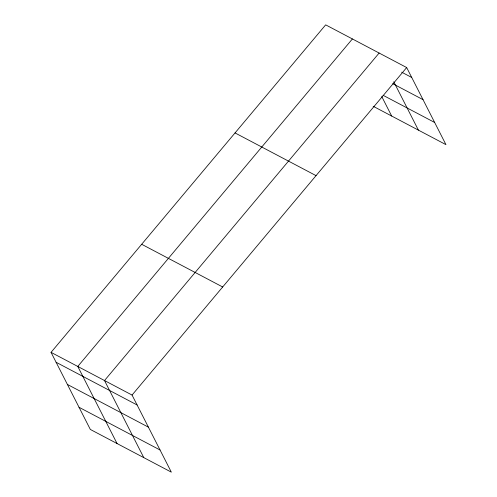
<?xml version="1.0" encoding="UTF-8"?>
<svg xmlns="http://www.w3.org/2000/svg" width="497" height="497" viewBox="0 0 497 497"><rect width="100%" height="100%" fill="white"/><g stroke="black" fill="none" stroke-linecap="round" stroke-linejoin="round"><path stroke-width="0.75" d="M51.048 352.354L132.053 395.059L171.335 472.15L90.324 429.445L51.048 352.354L325.665 24.85L406.676 67.555L445.952 144.646L373.172 106.277M352.398 38.946L77.781 366.444L117.056 443.535M379.13 53.036L104.513 380.54L143.788 457.631M132.053 395.059L406.676 67.555M401.657 72.171L411.733 77.482M392.742 83.682L423.028 99.648M383.125 95.312L434.664 122.479M235.044 132.929L316.049 175.634M141.67 244.275L222.681 286.986M56.105 362.276L137.11 404.987M67.393 384.442L148.404 427.153M79.029 407.279L160.04 449.984M393.773 81.769L418.412 130.127M381.752 96.555L391.679 116.031"/></g></svg>
